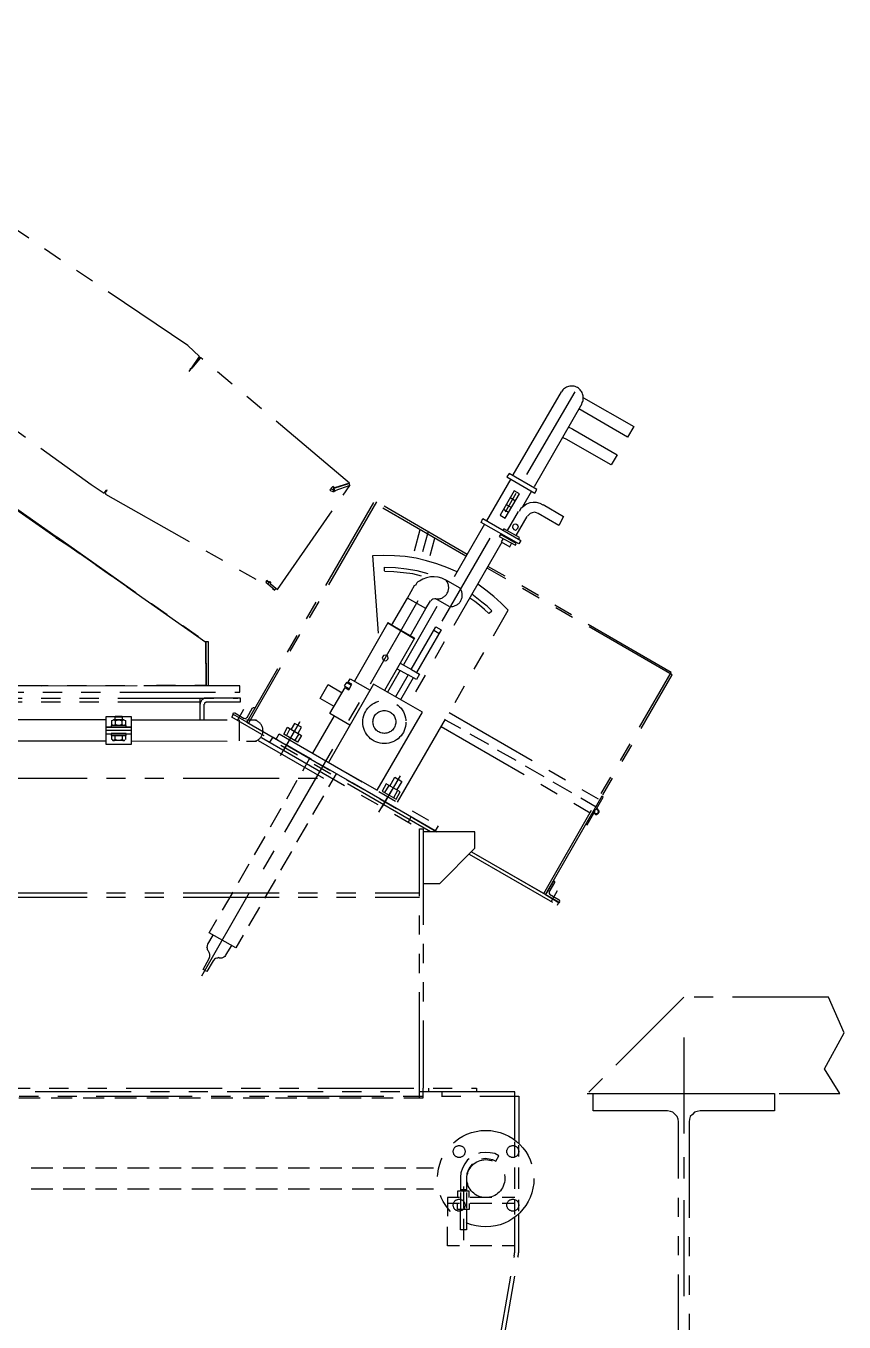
# Model space of a CAD drawing. Header units: inches. Extents: x 0 to 4731, y 0 to 1632.
# Drawn here: x 1536.6 to 1600.5, y 863.4 to 964.7 of the extents above; entities that cross this region are included whole.
import ezdxf

# ---------------------------------------------------------------- set-up
doc = ezdxf.new("R2010")
doc.units = ezdxf.units.IN
doc.header["$LTSCALE"] = 48
doc.header["$MEASUREMENT"] = 0
doc.linetypes.add('PHANTOM2', pattern=[1.25, 0.625, -0.125, 0.125, -0.125, 0.125, -0.125])
doc.layers.add('Layout-AM_11', color=92, linetype='PHANTOM2', lineweight=25)

msp = doc.modelspace()

# ---------------------------------------------------------------- linework, layer by layer
at = {"layer": 'Layout-AM_11', "ltscale": 0.25}
for points in [[(1549.35206, 937.723478), (1549.550459, 938.020602), (1550.144683, 938.912401), (1549.25286, 939.771149), (1512.330917, 964.60606), (1512.165592, 964.70526), (1512.000742, 964.738311), (1511.802343, 964.738311), (1511.603944, 964.672185), (1511.472169, 964.572986), (1511.339918, 964.408136)], [(1525.573797, 940.464548), (1541.690497, 928.905591), (1542.714094, 928.212192), (1542.78022, 928.311368), (1542.879419, 928.443642)], [(1549.35206, 937.756552), (1549.418209, 937.822677), (1549.451259, 937.888826), (1549.517385, 937.954453), (1549.583533, 938.020602), (1550.243882, 938.813201), (1550.210808, 938.780127), (1549.550459, 937.987527)], [(1561.868965, 929.004791), (1550.243882, 938.813201)], [(1549.418209, 937.888826), (1549.484334, 937.954453), (1549.550459, 938.020602)], [(1578.41454, 936.138279), (1574.616844, 929.59949)], [(1575.739618, 929.665615), (1579.867512, 936.766029)], [(1522.998075, 935.93988), (1538.916375, 924.777698), (1538.94945, 924.810772), (1523.031126, 935.972931), (1538.9825, 924.810772), (1539.015076, 924.810772), (1539.048151, 924.777698), (1550.640182, 916.62016)], [(1580.164612, 935.675831), (1584.094581, 933.43026), (1583.59958, 932.604586), (1579.801363, 934.817083)], [(1578.975689, 933.397209), (1579.141037, 933.331084), (1579.273288, 933.264935), (1579.339413, 933.231884), (1582.806957, 931.217288), (1582.344533, 930.425163), (1578.810863, 932.43976), (1578.645515, 932.505386), (1578.513739, 932.538461)], [(1560.580842, 928.707691), (1560.680042, 928.608491), (1561.83589, 929.004791), (1561.868965, 929.004791), (1560.713116, 928.641542)], [(1574.48457, 929.334966), (1572.602248, 926.065321)], [(1542.813294, 928.278317), (1542.813294, 928.146043), (1556.056174, 920.649329)], [(1542.912494, 928.476716), (1542.879419, 928.410567), (1542.879419, 928.377516), (1542.846345, 928.344442), (1542.846345, 928.311368)], [(1555.692925, 921.144829), (1556.254573, 920.682404), (1561.902039, 928.806891)], [(1560.746191, 928.410567), (1560.680042, 928.311368), (1560.613917, 928.509292), (1560.680042, 928.608491), (1561.83589, 928.971717), (1561.902039, 928.806891), (1560.746191, 928.410567), (1560.680042, 928.608491), (1560.713116, 928.641542), (1560.580842, 928.740742), (1560.514717, 928.674617), (1560.448592, 928.608491), (1560.415518, 928.542343), (1560.349393, 928.476716), (1560.415518, 928.410567), (1560.514717, 928.377516), (1560.580842, 928.344442), (1560.646991, 928.344442)], [(1560.448592, 928.575417), (1560.514717, 928.542343), (1560.580842, 928.542343)], [(1574.088271, 926.75922), (1574.913944, 928.212192)], [(1576.102867, 928.377516), (1575.409443, 927.155543)], [(1570.983476, 923.2912), (1563.751287, 927.485694), (1553.843677, 910.312346), (1568.705329, 901.758983), (1568.573079, 901.825109)], [(1571.082676, 923.423474), (1563.982262, 927.551843), (1553.975951, 910.246221)], [(1574.121345, 927.320369), (1574.550695, 927.089394)], [(1574.451496, 927.882017), (1574.847819, 927.617968)], [(1577.027242, 927.287318), (1576.796267, 927.419569), (1576.499167, 927.485694), (1576.234642, 927.485694), (1575.970593, 927.452643), (1575.706544, 927.353444), (1575.475094, 927.188594), (1575.277169, 927.023269), (1575.144919, 926.792294)], [(1577.027242, 927.320369), (1578.612939, 926.395995), (1578.249215, 925.702571), (1576.631417, 926.626969), (1576.499167, 926.693095), (1576.333842, 926.726169), (1576.168493, 926.693095), (1576.003667, 926.626969), (1575.904468, 926.52777), (1575.805268, 926.429045)], [(1573.922946, 926.957144), (1574.319246, 926.726169)], [(1574.220046, 925.305797), (1575.078794, 926.792294)], [(1574.913944, 924.909473), (1575.772692, 926.395995)], [(1566.954782, 923.721049), (1567.417231, 925.371922)], [(1567.97838, 925.041747), (1567.582057, 923.62185)], [(1567.97838, 925.041747), (1568.044505, 925.174021)], [(1569.134228, 918.205383), (1573.229522, 925.305797)], [(1572.436923, 925.801296), (1570.059102, 921.673402)], [(1575.111845, 924.612373), (1575.177994, 924.744647), (1573.955997, 925.438047), (1573.889871, 925.305797)], [(1539.873824, 924.116874), (1539.015076, 924.678498), (1539.015076, 924.777698), (1539.015076, 924.678498), (1538.916375, 924.777698)], [(1573.79117, 924.381398), (1566.492357, 911.732718)], [(1568.176779, 923.357325), (1568.540004, 924.711573)], [(1573.889871, 924.678498), (1573.725022, 924.414473), (1574.418445, 924.018173), (1574.550695, 924.282199)], [(1563.685162, 923.357325), (1564.114536, 917.280984)], [(1570.290077, 922.069227), (1569.497454, 922.399876), (1568.705329, 922.696976), (1567.912231, 922.927951), (1567.086558, 923.12635), (1566.228308, 923.258624), (1565.402634, 923.324275), (1564.543886, 923.357325), (1563.718213, 923.324275)], [(1499.979337, 922.432951), (1513.916139, 912.657117), (1553.315104, 912.657117), (1553.315104, 913.152616), (1514.080965, 913.152616), (1514.080965, 912.657117)], [(1564.610035, 922.135352), (1564.610035, 922.432951), (1565.468759, 922.399876), (1566.327033, 922.300677), (1567.152706, 922.168426), (1568.011431, 921.937452)], [(1567.515932, 921.739527), (1566.822532, 921.904377), (1566.096058, 922.003577), (1565.336509, 922.069227), (1564.610035, 922.102278)], [(1571.248, 900.008436), (1578.150015, 896.012817), (1578.249215, 896.243792), (1571.413325, 900.173761), (1577.192566, 896.837992), (1587.100176, 914.011364), (1572.635322, 922.366802)], [(1577.060316, 896.937191), (1587.034051, 914.209264), (1572.700949, 922.499076)], [(1555.362775, 921.244028), (1555.362775, 921.277103), (1555.395825, 921.309678), (1555.395825, 921.342753), (1555.4289, 921.408878), (1555.495025, 921.342753), (1555.594224, 921.309678), (1555.659875, 921.277103), (1555.726, 921.277103)], [(1555.495025, 921.111778), (1555.362775, 921.210977), (1555.46195, 921.375803)], [(1556.122299, 920.781603), (1556.056174, 920.649329), (1555.495025, 921.111778), (1555.594224, 921.277103)], [(1555.759074, 921.244028), (1555.692925, 921.144829), (1555.659875, 921.277103)], [(1565.171185, 917.875208), (1566.426232, 920.022055), (1566.987857, 921.045629)], [(1565.633609, 904.07068), (1574.286171, 919.064107), (1573.725022, 919.625755), (1573.163397, 920.15383), (1572.536123, 920.649329), (1571.90835, 921.111778)], [(1567.318031, 921.342753), (1567.218832, 921.277103), (1567.152706, 921.210977), (1567.086558, 921.111778), (1567.020432, 921.012578)], [(1569.629728, 921.277103), (1569.365678, 921.441952), (1569.101154, 921.574203), (1568.804054, 921.640328), (1568.50693, 921.673402), (1568.20983, 921.673402), (1567.912231, 921.607277), (1567.615131, 921.508077), (1567.351082, 921.342753)], [(1563.520312, 913.31794), (1567.483356, 920.219955)], [(1566.624608, 917.049534), (1567.846605, 919.196381), (1566.426232, 920.022055)], [(1569.662778, 919.361231), (1568.639204, 919.95593), (1568.540004, 919.95593), (1568.407754, 919.922855), (1568.308555, 919.889781), (1568.242406, 919.79108)], [(1572.767098, 918.800081), (1572.436923, 919.130256), (1572.040624, 919.46043), (1571.677375, 919.758005), (1571.281075, 920.022055)], [(1572.800148, 918.833132), (1572.998073, 919.031056), (1572.635322, 919.394282), (1572.238524, 919.69188), (1571.842224, 920.022055), (1571.4464, 920.319155)], [(1568.705329, 919.361231), (1566.096058, 914.803963)], [(1567.846605, 919.196381), (1568.20983, 919.79108)], [(1564.874061, 918.073607), (1562.265264, 913.515865)], [(1566.954782, 916.884685), (1564.874061, 918.073607), (1566.888657, 916.884685), (1564.874061, 918.073607), (1566.954782, 916.884685), (1564.610035, 912.789367)], [(1566.690757, 914.440714), (1568.639204, 917.776483), (1569.035029, 917.545034), (1567.119632, 914.209264)], [(1568.473879, 917.511959), (1568.870179, 917.280984)], [(1550.607108, 916.62016), (1550.838581, 916.62016), (1550.838581, 913.152616)], [(1550.640182, 916.587585), (1550.673233, 913.31794), (1550.673233, 913.218741), (1550.640182, 916.55451)], [(1565.832008, 914.936237), (1566.723807, 914.440714), (1567.351082, 914.077489), (1567.119632, 913.648115), (1566.459283, 914.011364), (1565.468759, 912.293868)], [(1565.832008, 914.374589), (1564.84101, 912.657117)], [(1565.567484, 914.506863), (1566.459283, 914.011364)], [(1537.793103, 913.152616), (1550.673233, 913.218741)], [(1550.441783, 913.218741), (1550.441783, 913.152616)], [(1560.680042, 911.534343), (1559.589844, 912.161617), (1560.217617, 913.251815), (1561.30734, 912.624541)], [(1561.902039, 910.081371), (1560.349393, 911.006244), (1561.53879, 913.020342), (1561.83589, 912.855516), (1562.066865, 913.28489), (1561.769765, 913.449716), (1561.934615, 913.71424), (1563.487238, 912.822441)], [(1562.033814, 913.18569), (1561.637491, 913.416665), (1561.472665, 913.152616), (1561.868965, 912.921641)], [(1566.855583, 913.780389), (1565.865083, 912.062893)], [(1513.783865, 910.510745), (1513.783865, 912.194668), (1550.177734, 912.194668), (1550.177734, 910.510745)], [(1513.783865, 912.194668), (1553.149779, 912.194668)], [(1513.783865, 911.897568), (1550.177734, 911.897568)], [(1550.673233, 911.897568), (1553.348178, 911.897568), (1553.348178, 912.194668), (1550.673233, 912.194668), (1550.540983, 912.194668), (1550.441783, 912.129042), (1550.343082, 912.062893), (1550.276933, 911.963693), (1550.210808, 911.864992), (1550.210808, 911.732718)], [(1550.673233, 911.864992), (1550.607108, 911.864992), (1550.574057, 911.831918), (1550.540983, 911.798867), (1550.540983, 911.732718)], [(1561.83589, 910.44462), (1562.661564, 911.864992)], [(1544.133968, 910.510745), (1544.133968, 910.708645), (1544.100918, 910.774794), (1543.572819, 910.774794), (1543.539768, 910.708645), (1543.539768, 910.510745)], [(1550.507908, 911.732718), (1550.507908, 910.510745)], [(1568.20983, 901.758983), (1552.687829, 910.708645), (1552.820103, 910.940119)], [(1554.404827, 911.468194), (1554.470952, 911.402069), (1553.843677, 910.312346), (1552.753954, 910.940119), (1552.787029, 911.006244), (1552.820103, 911.03882), (1552.88573, 911.03882)], [(1552.918804, 911.03882), (1553.645278, 910.609944)], [(1553.117203, 910.44462), (1553.612702, 911.336419)], [(1553.876752, 910.675595), (1554.306126, 911.435143)], [(1554.404827, 911.435143), (1554.339177, 911.435143), (1554.306126, 911.402069)], [(1560.680042, 910.807845), (1558.995644, 907.901948)], [(1569.662778, 911.071894), (1581.320935, 904.334729)], [(1542.846345, 910.510745), (1516.75591, 910.510745)], [(1543.572819, 910.74172), (1542.846345, 910.74172), (1542.846345, 908.595348), (1544.827867, 908.595348), (1544.827867, 910.74172), (1544.100918, 910.74172)], [(1544.827867, 909.916046), (1542.846345, 909.916046), (1544.827867, 909.916046)], [(1544.233168, 910.510745), (1543.440569, 910.510745)], [(1544.233168, 910.04832), (1543.440569, 910.04832)], [(1544.133968, 910.708645), (1543.539768, 910.708645)], [(1544.068342, 910.411545), (1543.969142, 910.44462), (1543.836868, 910.47767), (1543.705093, 910.44462), (1543.605893, 910.411545)], [(1543.605893, 910.14752), (1543.705093, 910.114445), (1543.836868, 910.081371), (1543.969142, 910.114445), (1544.068342, 910.14752)], [(1544.827867, 910.510745), (1554.603226, 910.510745)], [(1553.282053, 908.859397), (1553.282053, 910.510745)], [(1553.678353, 910.643019), (1553.711403, 910.609944), (1553.777552, 910.609944), (1553.810603, 910.643019), (1553.843677, 910.675595)], [(1556.947973, 909.255697), (1557.245097, 909.817345)], [(1557.872846, 909.453621), (1558.136896, 909.916046), (1557.575746, 910.213146), (1557.311222, 909.784271)], [(1569.035029, 909.982171), (1580.693185, 903.245006)], [(1569.365678, 910.510745), (1570.554601, 909.850396)], [(1542.846345, 908.826323), (1516.75591, 908.826323)], [(1542.846345, 909.685071), (1544.827867, 909.685071)], [(1542.846345, 909.420547), (1544.827867, 909.420547)], [(1544.365442, 909.420547), (1543.308295, 909.420547)], [(1543.308295, 908.958597), (1543.308295, 909.288771), (1544.365442, 909.288771), (1544.365442, 908.958597)], [(1543.341369, 908.958597), (1543.374443, 908.892472), (1543.506694, 908.892472), (1543.539768, 908.958597)], [(1544.233168, 908.892472), (1543.440569, 908.892472)], [(1544.100918, 909.288771), (1544.100918, 908.958597), (1543.969142, 908.925523), (1543.836868, 908.892472), (1543.705093, 908.925523), (1543.572819, 908.958597), (1543.572819, 909.288771)], [(1544.133968, 908.958597), (1544.167043, 908.892472), (1544.299317, 908.892472), (1544.332367, 908.958597)], [(1544.827867, 908.859397), (1554.603226, 908.826323)], [(1554.735476, 908.892472), (1559.854368, 905.953002)], [(1554.999526, 909.123447), (1567.351082, 901.989958)], [(1566.459283, 902.485458), (1566.690757, 902.914832), (1555.891324, 909.156497), (1555.6268, 908.760198)], [(1556.485548, 907.703549), (1557.509621, 909.486672)], [(1556.816198, 901.725909), (1561.010216, 908.991671)], [(1557.608322, 908.859397), (1557.938995, 909.420547)], [(1571.281075, 909.420547), (1572.734023, 908.595348)], [(1573.427922, 908.165998), (1574.88087, 907.340324)], [(1558.764669, 907.472099), (1558.203021, 906.481576)], [(1575.607344, 906.91095), (1577.060316, 906.085276)], [(1503.876255, 905.953002), (1560.481667, 905.953002)], [(1557.773647, 905.755102), (1556.947973, 904.301655)], [(1560.844892, 906.283177), (1560.250692, 905.259602)], [(1564.44471, 903.67438), (1565.865083, 906.118327)], [(1565.038911, 905.325728), (1565.435709, 906.019127), (1565.963784, 905.688953), (1565.567484, 904.995553)], [(1564.180661, 903.278081), (1565.204235, 905.028628)], [(1564.643086, 904.830228), (1564.97326, 905.358802)], [(1565.336509, 904.433929), (1565.633609, 904.962479)], [(1577.78679, 905.655902), (1579.240213, 904.830228)], [(1559.854368, 904.566179), (1558.995644, 903.112732)], [(1579.966711, 904.400854), (1581.15561, 903.707431)], [(1580.990285, 903.443405), (1580.957211, 903.410331), (1580.957211, 903.278081), (1580.990285, 903.245006), (1580.990285, 903.211932), (1581.02336, 903.178881), (1581.05641, 903.145807), (1581.089485, 903.145807), (1581.122559, 903.112732), (1581.221735, 903.112732), (1581.25481, 903.145807), (1581.287884, 903.145807), (1581.320935, 903.178881), (1581.354009, 903.211932), (1581.354009, 903.245006), (1581.386585, 903.278081), (1581.386585, 903.37728), (1581.354009, 903.410331), (1581.354009, 903.443405), (1581.320935, 903.475981), (1581.287884, 903.509056), (1581.25481, 903.509056), (1581.221735, 903.542106), (1581.188685, 903.542106), (1581.717258, 904.466979), (1581.618059, 904.533105), (1580.990285, 903.443405), (1580.363011, 902.353207), (1580.46221, 902.287058), (1580.990285, 903.211932)], [(1556.518623, 903.575181), (1555.692925, 902.122232)], [(1580.957211, 903.178881), (1580.85851, 903.211932)], [(1558.59932, 902.386258), (1557.740596, 900.93331)], [(1567.351082, 881.712314), (1567.351082, 901.989958), (1567.648206, 901.989958), (1567.648206, 881.712314)], [(1567.648206, 897.69674), (1568.936304, 897.69674), (1571.677375, 900.470885), (1571.677375, 901.758983), (1567.648206, 901.758983)], [(1555.263575, 901.395758), (1554.437901, 899.942786)], [(1555.164375, 898.819514), (1555.990049, 900.272486)], [(1557.344296, 900.206836), (1556.485548, 898.753887)], [(1554.008527, 899.215837), (1553.182853, 897.762865)], [(1556.089249, 898.026915), (1555.230501, 896.573966)], [(1577.489666, 897.036391), (1577.91904, 897.79594), (1577.91904, 897.862065), (1577.88599, 897.895139), (1577.819841, 897.928214), (1577.192566, 896.837992), (1578.282289, 896.210717), (1578.315364, 896.276866)], [(1503.876255, 896.970266), (1567.351082, 896.970266)], [(1503.876255, 896.640091), (1567.351082, 896.640091)], [(1550.343082, 890.497127), (1554.306126, 897.39964)], [(1552.753954, 897.036391), (1551.928281, 895.616019)], [(1577.522741, 897.036391), (1577.489666, 897.00334), (1577.489666, 896.937191), (1577.522741, 896.904141), (1577.555815, 896.871066)], [(1578.315364, 896.309442), (1578.315364, 896.375567), (1578.282289, 896.408642), (1577.522741, 896.837992)], [(1577.655015, 896.276866), (1578.150015, 897.168166)], [(1554.834676, 895.847492), (1553.975951, 894.394045)], [(1553.579628, 893.667571), (1552.984929, 892.677048), (1550.904208, 893.86597), (1551.498907, 894.889544)], [(1552.654755, 892.874948), (1552.225404, 892.148474), (1552.19233, 892.082349), (1552.126205, 892.016699), (1552.060056, 891.950573), (1551.994429, 891.917499), (1551.89523, 891.884448), (1551.729881, 891.884448), (1551.663756, 891.917499), (1551.565055, 891.884448), (1551.498907, 891.884448), (1551.399731, 891.851374), (1551.333582, 891.785249), (1551.267457, 891.719124), (1551.234382, 891.652975), (1550.739382, 890.8278), (1550.441783, 890.992626), (1550.904208, 891.851374), (1550.937282, 891.917499), (1550.970357, 892.016699), (1550.970357, 892.181548), (1550.937282, 892.247674), (1550.904208, 892.313822), (1550.871632, 892.412523), (1550.805507, 892.478648), (1550.772432, 892.544797), (1550.772432, 892.643973), (1550.739382, 892.710122), (1550.772432, 892.809322), (1550.772432, 892.874948), (1550.805507, 892.974148), (1551.234382, 893.667571)], [(1580.46221, 881.283415), (1600.211281, 881.283415), (1599.022382, 883.231887), (1600.541455, 886.039082), (1599.319482, 888.813203), (1588.025049, 888.813203), (1580.495261, 881.315991)], [(1588.025049, 885.675358), (1588.025049, 877.98072)], [(1574.814745, 877.68362), (1574.814745, 881.415191), (1497.072965, 881.415191), (1497.072965, 881.085016), (1575.111845, 881.085016), (1575.111845, 877.419096)], [(1499.417712, 881.415191), (1499.417712, 881.712314), (1571.809649, 881.712314), (1571.809649, 881.415191)], [(1566.129108, 880.952766), (1567.648206, 880.952766), (1567.648206, 881.712314)], [(1567.351082, 880.952766), (1567.351082, 881.712314)], [(1568.044505, 881.712314), (1568.044505, 881.415191)], [(1569.134228, 881.085016), (1569.134228, 881.415191)], [(1536.043055, 880.952766), (1537.694402, 880.952766)], [(1538.552652, 880.952766), (1540.203999, 880.952766)], [(1541.062747, 880.952766), (1542.714094, 880.952766)], [(1543.539768, 880.952766), (1545.223691, 880.952766)], [(1546.049864, 880.952766), (1547.733787, 880.952766)], [(1548.559461, 880.952766), (1550.243882, 880.952766)], [(1551.069556, 880.952766), (1552.753954, 880.952766)], [(1553.579628, 880.952766), (1555.263575, 880.952766)], [(1556.089249, 880.952766), (1557.773647, 880.952766)], [(1558.59932, 880.952766), (1560.283742, 880.952766)], [(1561.108941, 880.952766), (1562.793339, 880.952766)], [(1563.619013, 880.952766), (1565.303435, 880.952766)], [(1587.595675, 859.651524), (1587.595675, 879.070444), (1587.562624, 879.301893), (1587.496475, 879.499818), (1587.331151, 879.665142), (1587.166301, 879.829992), (1586.967926, 879.896117), (1586.736951, 879.929168), (1580.92416, 879.929168), (1580.92416, 881.283415), (1588.025049, 881.283415), (1595.092389, 881.283415), (1595.092389, 879.929168), (1589.280097, 879.929168), (1589.048647, 879.896117), (1588.850248, 879.829992), (1588.685398, 879.665142), (1588.520548, 879.499818), (1588.454423, 879.301893), (1588.421349, 879.070444), (1588.421349, 859.651524)], [(1574.814745, 876.362448), (1574.814745, 877.518296)], [(1572.20545, 876.197598), (1572.503048, 876.230174), (1572.800148, 876.197598), (1573.064198, 876.131473), (1573.328722, 875.999199), (1573.559697, 876.428573), (1573.229522, 876.593422), (1572.866297, 876.659548), (1572.503048, 876.692622), (1572.106749, 876.659548), (1571.974475, 876.593422)], [(1575.111845, 876.362448), (1575.111845, 877.254246)], [(1588.025049, 876.329373), (1588.025049, 874.644951)], [(1538.684925, 875.470625), (1537.000979, 875.470625)], [(1541.194997, 875.470625), (1539.510599, 875.470625)], [(1543.705093, 875.470625), (1542.020671, 875.470625)], [(1546.21469, 875.470625), (1544.530292, 875.470625)], [(1548.724785, 875.470625), (1547.040363, 875.470625)], [(1551.234382, 875.470625), (1549.550459, 875.470625)], [(1553.744478, 875.470625), (1552.060056, 875.470625)], [(1556.254573, 875.470625), (1554.570152, 875.470625)], [(1558.764669, 875.470625), (1557.080247, 875.470625)], [(1561.274266, 875.470625), (1559.589844, 875.470625)], [(1563.784361, 875.470625), (1562.09994, 875.470625)], [(1566.293958, 875.470625), (1564.610035, 875.470625)], [(1568.440805, 875.470625), (1567.119632, 875.470625)], [(1571.248, 876.197598), (1571.11575, 876.098398), (1570.884775, 875.800799), (1570.719427, 875.470625), (1570.587651, 875.1074), (1570.554601, 874.744151), (1570.554601, 873.654451)], [(1571.478975, 875.800799), (1571.478975, 875.767749), (1571.281075, 875.536774), (1571.148801, 875.305799), (1571.049601, 875.0082), (1571.016551, 874.744151), (1571.016551, 873.654451)], [(1574.814745, 873.852352), (1574.814745, 875.503699)], [(1575.111845, 873.852352), (1575.111845, 875.503699)], [(1538.684925, 873.819278), (1537.000979, 873.819278)], [(1541.194997, 873.819278), (1539.510599, 873.819278)], [(1543.705093, 873.819278), (1542.020671, 873.819278)], [(1546.21469, 873.819278), (1544.530292, 873.819278)], [(1548.724785, 873.819278), (1547.040363, 873.819278)], [(1551.234382, 873.819278), (1549.550459, 873.819278)], [(1553.744478, 873.819278), (1552.060056, 873.819278)], [(1556.254573, 873.819278), (1554.570152, 873.819278)], [(1558.764669, 873.819278), (1557.080247, 873.819278)], [(1561.274266, 873.819278), (1559.589844, 873.819278)], [(1563.784361, 873.819278), (1562.09994, 873.819278)], [(1566.293958, 873.819278), (1564.610035, 873.819278)], [(1568.440805, 873.819278), (1567.119632, 873.819278)], [(1571.248, 873.158929), (1571.248, 873.654451), (1570.323127, 873.654451), (1570.323127, 873.158929)], [(1570.554601, 873.786227), (1571.016551, 873.786227)], [(1570.554601, 873.555252), (1570.554601, 872.300204)], [(1570.785576, 874.017677), (1570.785576, 872.333255)], [(1571.016551, 873.555252), (1571.016551, 872.333255)], [(1570.488452, 873.158929), (1569.530528, 873.158929), (1569.530528, 871.70598)], [(1570.488452, 872.696504), (1569.530528, 872.696504)], [(1571.248, 872.696504), (1571.248, 872.234554), (1570.323127, 872.234554), (1570.323127, 872.696504)], [(1572.998073, 873.158929), (1571.314126, 873.158929)], [(1572.998073, 872.696504), (1571.314126, 872.696504)], [(1574.814745, 873.158929), (1573.823746, 873.158929)], [(1574.814745, 872.696504), (1573.823746, 872.696504)], [(1574.814745, 871.837756), (1574.814745, 872.994102)], [(1575.111845, 872.10228), (1575.111845, 872.994102)], [(1588.025049, 872.961028), (1588.025049, 864.605091)], [(1571.016551, 872.234554), (1571.016551, 870.648857), (1570.554601, 870.648857), (1570.554601, 872.234554)], [(1570.785576, 871.507581), (1570.785576, 869.823183)], [(1574.814745, 868.832659), (1574.814745, 871.639855)], [(1575.111845, 868.832659), (1575.111845, 871.903904)], [(1570.488452, 869.394284), (1569.530528, 869.394284), (1569.530528, 870.880307)], [(1572.998073, 869.394284), (1571.314126, 869.394284)], [(1574.814745, 869.394284), (1573.823746, 869.394284)], [(1487.264532, 841.454578), (1488.057155, 844.922123), (1488.387329, 844.855997), (1570.587651, 844.855997), (1574.78167, 868.601186)], [(1570.917826, 844.855997), (1575.078794, 868.568135)], [(1574.74862, 868.601186), (1574.78167, 868.73346), (1574.78167, 868.832659)], [(1575.04572, 868.568135), (1575.078794, 868.700385), (1575.078794, 868.832659)]]:
    msp.add_lwpolyline(points, dxfattribs=at)
for points in [[(1578.447614, 936.138279, -0.9999776645), (1580.032836, 935.213406), (1576.267693, 928.641542)], [(1569.695853, 919.361231, 0.6784287188), (1570.488452, 920.814654), (1569.629728, 921.309678)]]:
    msp.add_lwpolyline(points, format="xyb", dxfattribs=at)
for points in [[(1576.366893, 928.212192), (1576.532217, 928.509292), (1574.35232, 929.76434), (1574.186972, 929.50029)], [(1575.177994, 928.179117), (1574.74862, 928.410567), (1573.658896, 926.495194), (1574.055196, 926.263721)], [(1572.172874, 925.933546), (1572.304649, 926.23067), (1575.277169, 924.513672), (1575.111845, 924.249148)], [(1574.913944, 924.282199), (1573.691971, 924.975622), (1573.592771, 924.843847), (1574.847819, 924.149948)], [(1575.078794, 925.570321), (1575.04572, 925.702571), (1574.94652, 925.768221), (1574.847819, 925.801296), (1574.715545, 925.768221), (1574.649895, 925.702571), (1574.616844, 925.570321), (1574.649895, 925.471121), (1574.715545, 925.371922), (1574.847819, 925.338847), (1574.94652, 925.371922), (1575.04572, 925.471121)], [(1539.015076, 924.777698), (1538.94945, 924.810772), (1538.9825, 924.810772)], [(1539.015076, 924.777698), (1550.640182, 916.587585), (1550.640182, 916.55451), (1539.873824, 924.116874)], [(1564.907135, 915.332537), (1564.874061, 915.464312), (1564.774861, 915.530437), (1564.67616, 915.563512), (1564.543886, 915.530437), (1564.477761, 915.464312), (1564.44471, 915.332537), (1564.477761, 915.233337), (1564.543886, 915.134138), (1564.67616, 915.101063), (1564.774861, 915.134138), (1564.874061, 915.233337)], [(1564.048387, 904.995553), (1567.582057, 911.104969), (1563.751287, 913.28489), (1560.250692, 907.174976)], [(1544.431567, 909.916046), (1544.431567, 910.048249), (1543.242503, 910.048249), (1543.242503, 909.916046)], [(1543.308295, 910.44462), (1543.374443, 910.47767), (1543.440569, 910.510745), (1543.506694, 910.47767), (1543.572819, 910.44462), (1543.572819, 910.114445), (1543.506694, 910.081371), (1543.440569, 910.04832), (1543.374443, 910.081371), (1543.308295, 910.114445)], [(1544.365442, 910.114445), (1544.299317, 910.081371), (1544.233168, 910.04832), (1544.167043, 910.081371), (1544.100918, 910.114445), (1544.100918, 910.44462), (1544.167043, 910.47767), (1544.233168, 910.510745), (1544.299317, 910.47767), (1544.365442, 910.44462)], [(1558.004622, 910.34542), (1556.716998, 908.099849)], [(1557.806721, 908.760198), (1556.750073, 909.387971), (1557.047173, 909.916046), (1558.136896, 909.288771)], [(1544.431567, 909.288771), (1544.431567, 909.420784), (1543.242503, 909.420784), (1543.242503, 909.288771)], [(1556.155374, 908.991671), (1556.386349, 909.420547), (1568.804054, 902.221432), (1568.573079, 901.825109)], [(1564.44471, 904.929428), (1565.53441, 904.301655), (1565.832008, 904.863279), (1564.742285, 905.490577)], [(1581.354009, 903.344206), (1581.320935, 903.37728), (1581.320935, 903.410331), (1581.287884, 903.443405), (1581.25481, 903.475981), (1581.221735, 903.475981), (1581.188685, 903.509056), (1581.15561, 903.509056), (1581.122559, 903.475981), (1581.089485, 903.475981), (1581.05641, 903.443405), (1581.02336, 903.410331), (1581.02336, 903.245006), (1581.05641, 903.211932), (1581.089485, 903.178881), (1581.25481, 903.178881), (1581.287884, 903.211932), (1581.320935, 903.245006), (1581.320935, 903.311131)]]:
    msp.add_lwpolyline(points, close=True, dxfattribs=at)
for centre, radius in [((1564.607562, 910.327984), 1.686486), ((1564.60825, 910.33766), 0.893617), ((1564.60825, 910.33766), 0.893617), ((1572.530591, 874.643827), 3.770177), ((1570.453527, 876.760598), 0.464303), ((1574.647545, 876.760596), 0.464304), ((1572.53706, 874.639601), 1.485095), ((1570.453528, 872.56658), 0.464304), ((1574.647546, 872.566578), 0.464304)]:
    msp.add_circle(centre, radius, dxfattribs=at)
for centre, radius, start, end in [((1568.745982, 920.840341), 0.890834, 263.11580275, 39.65829178), ((1554.277397, 909.652009), 0.844948, 290.27195113, 69.72804887)]:
    msp.add_arc(centre, radius, start, end, dxfattribs=at)

doc.saveas('drawing.dxf')
